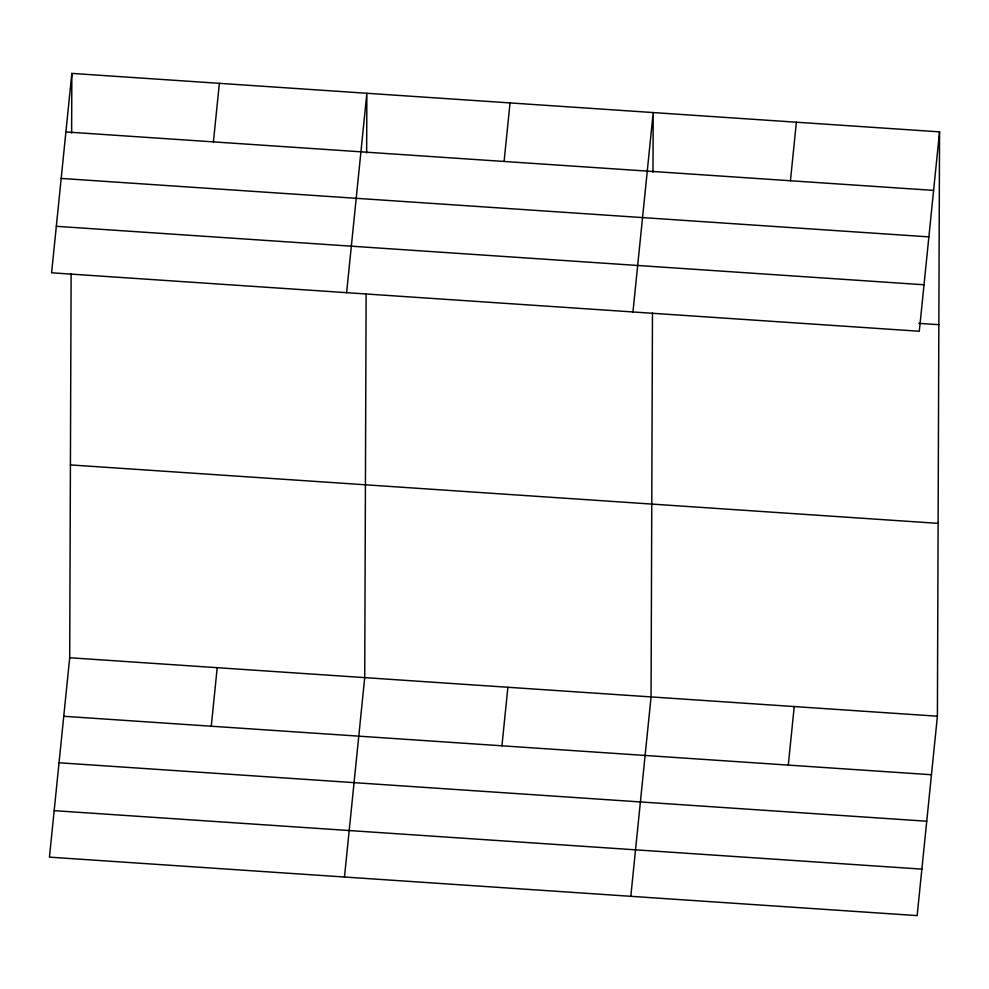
<?xml version="1.0" encoding="UTF-8"?>
<svg xmlns="http://www.w3.org/2000/svg" width="989" height="989" viewBox="0 0 989 989"><rect width="100%" height="100%" fill="white"/><g stroke="black" fill="none" stroke-linecap="round" stroke-linejoin="round"><path stroke-width="1.48" d="M939.55 131.858L919.3 331.253L51.601 272.791L71.851 73.396L939.55 131.858L937.399 716.209L917.149 915.604L49.45 857.142L69.7 657.747L71.121 273.879M71.628 133.082L71.851 73.396M366.128 293.758L364.718 677.626L344.469 877.02M366.647 152.961L366.87 93.275L346.62 292.67M652.468 313.043L651.059 696.911L630.809 896.306M652.987 172.259L653.21 112.573L632.96 311.955M213.414 141.872L219.36 83.336M211.263 726.223L217.209 667.686M504.093 161.467L510.04 102.918M501.942 745.805L507.889 687.268M790.434 180.752L796.38 122.216M788.282 765.103L794.229 706.554M65.904 131.945L933.604 190.395M61.182 178.428L928.881 236.878M56.324 226.308L924.023 284.77M918.83 323.341L938.845 324.689M70.417 464.917L938.116 523.366M69.7 657.747L937.399 716.209M63.753 716.283L931.453 774.746M59.031 762.766L926.73 821.229M54.172 810.659L921.872 869.121"/></g></svg>
